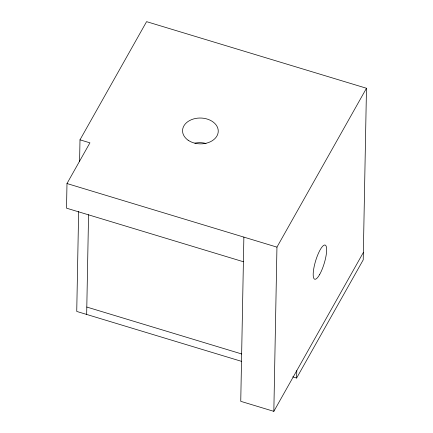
<?xml version="1.0" encoding="UTF-8"?>
<svg xmlns="http://www.w3.org/2000/svg" width="433" height="433" viewBox="0 0 433 433"><rect width="100%" height="100%" fill="white"/><g stroke="black" fill="none" stroke-linecap="round" stroke-linejoin="round"><path stroke-width="0.65" d="M292.751 376.867L296.627 378.041L363.217 259.86L366.48 88.256L146.587 21.65L79.997 139.832L89.923 142.836L66.991 183.538L66.52 208.17L243.4 261.743M78.638 211.445L76.738 311.435L241.717 361.409M79.585 161.449L79.997 139.832M86.665 314.445L88.559 214.671M243.871 237.111L240.748 401.326L273.835 411.35L363.357 252.471M273.835 411.35L276.952 247.135L366.48 88.256M296.627 378.041L296.767 370.648M66.991 183.538L276.952 247.135M86.806 307.051L241.733 353.983M194.872 143.139A17.856 12.925 1.1 0 1 206.027 143.485M319.689 274.435A17.856 4.476 -73.1 0 0 325.854 245.641A17.856 4.476 -73.1 0 0 314.223 266.279A17.856 4.476 -73.1 0 0 319.689 274.435M188.111 140.211A17.856 12.925 1.1 0 0 217.761 134.127A17.856 12.925 1.1 0 0 195.343 118.507A17.856 12.925 1.1 0 0 188.111 140.211"/></g></svg>
